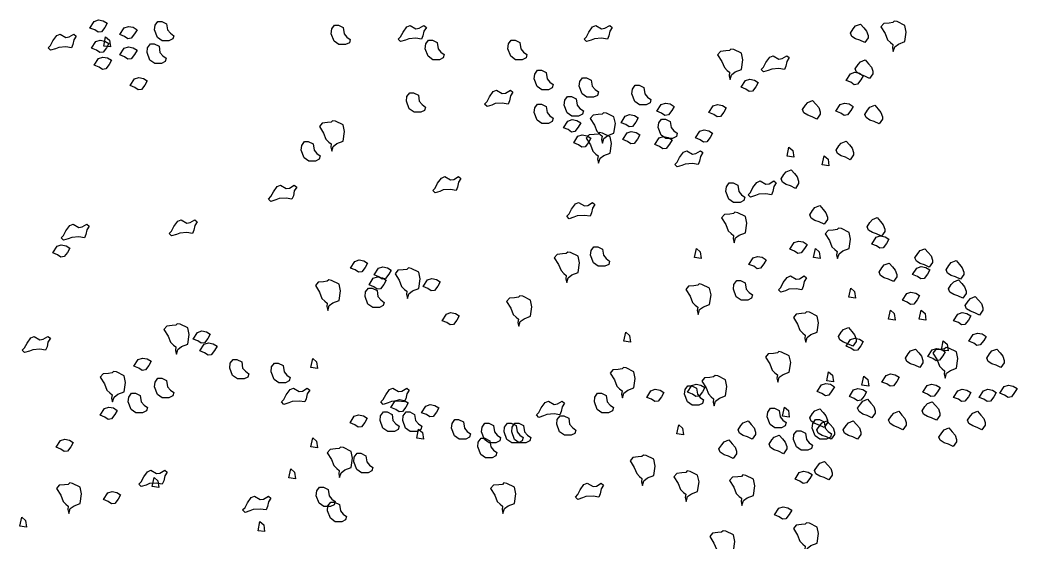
# Model space of a CAD drawing. Header units: millimetres. Extents: x 78 to 127.2, y 151.6 to 179.7.
# Drawn here: x 98.031 to 100.474, y 170.02 to 171.3 of the extents above; entities that cross this region are included whole.
import ezdxf

# ---------------------------------------------------------------- set-up
doc = ezdxf.new("R2010")
doc.units = ezdxf.units.MM
doc.layers.add('arbre', color=250, linetype='Continuous')

# ---------------------------------------------------------------- blocks, each defined once
blk = doc.blocks.new('arbre2')
at = {"layer": 'arbre'}
for points in [[(237.6799, 31.134), (237.6904, 31.1375), (237.7021, 31.1352), (237.7114, 31.1293), (237.7056, 31.1188), (237.6974, 31.1083), (237.6893, 31.1072), (237.6811, 31.113), (237.6694, 31.1177)], [(237.8349, 31.0943), (237.8279, 31.1129), (237.829, 31.1246), (237.836, 31.1339), (237.8454, 31.1339), (237.857, 31.1281), (237.8594, 31.1129), (237.8664, 31.1048), (237.8746, 31.0989), (237.8722, 31.0908), (237.8629, 31.0861), (237.8465, 31.0861)], [(239.666, 31.124), (239.6474, 31.1334), (239.6404, 31.1345), (239.6369, 31.131), (239.6275, 31.1299), (239.6147, 31.1287), (239.6077, 31.1205), (239.6182, 31.1042), (239.624, 31.089), (239.631, 31.082), (239.6369, 31.0774), (239.6357, 31.0692), (239.638, 31.0599), (239.6415, 31.0715), (239.6509, 31.0785), (239.666, 31.0844), (239.6695, 31.1077)], [(237.7532, 31.1183), (237.7637, 31.1218), (237.7754, 31.1195), (237.7847, 31.1136), (237.7789, 31.1031), (237.7707, 31.0926), (237.7626, 31.0915), (237.7544, 31.0973), (237.7427, 31.102)], [(238.2677, 31.0851), (238.2607, 31.1037), (238.2619, 31.1154), (238.2689, 31.1247), (238.2782, 31.1247), (238.2899, 31.1189), (238.2922, 31.1037), (238.2992, 31.0956), (238.3074, 31.0897), (238.3051, 31.0816), (238.2957, 31.0769), (238.2794, 31.0769)], [(238.4306, 31.096), (238.4365, 31.1076), (238.4458, 31.1205), (238.454, 31.124), (238.468, 31.1158), (238.4761, 31.117), (238.4878, 31.124), (238.4937, 31.1193), (238.4878, 31.11), (238.4855, 31.0983), (238.482, 31.0901), (238.468, 31.0925), (238.4505, 31.0913), (238.4423, 31.0878), (238.4306, 31.0843), (238.4248, 31.0901)], [(238.8859, 31.096), (238.8918, 31.1076), (238.9011, 31.1205), (238.9093, 31.124), (238.9233, 31.1158), (238.9314, 31.117), (238.9431, 31.124), (238.949, 31.1193), (238.9431, 31.11), (238.9408, 31.0983), (238.9373, 31.0901), (238.9233, 31.0925), (238.9058, 31.0913), (238.8976, 31.0878), (238.8859, 31.0843), (238.8801, 31.0901)], [(239.5678, 31.0819), (239.5561, 31.0878), (239.5456, 31.0913), (239.5363, 31.0971), (239.5328, 31.1053), (239.5398, 31.1158), (239.5456, 31.1228), (239.5573, 31.1274), (239.5655, 31.1181), (239.5725, 31.1099), (239.576, 31.0994), (239.576, 31.0936)], [(237.573, 31.0748), (237.5788, 31.0865), (237.5881, 31.0993), (237.5963, 31.1028), (237.6103, 31.0946), (237.6185, 31.0958), (237.6302, 31.1028), (237.636, 31.0981), (237.6302, 31.0888), (237.6278, 31.0771), (237.6243, 31.069), (237.6103, 31.0713), (237.5928, 31.0701), (237.5846, 31.0666), (237.573, 31.0631), (237.5671, 31.069)], [(237.6841, 31.0843), (237.6946, 31.0878), (237.7062, 31.0855), (237.7156, 31.0796), (237.7097, 31.0691), (237.7016, 31.0586), (237.6934, 31.0575), (237.6852, 31.0633), (237.6736, 31.068)], [(237.7031, 31.0736), (237.7078, 31.0957), (237.7171, 31.0876), (237.7194, 31.0712)], [(238.498, 31.0483), (238.4909, 31.0669), (238.4921, 31.0786), (238.4991, 31.0879), (238.5085, 31.0879), (238.5201, 31.0821), (238.5225, 31.0669), (238.5295, 31.0588), (238.5376, 31.0529), (238.5353, 31.0448), (238.526, 31.0401), (238.5096, 31.0401)], [(238.7006, 31.0483), (238.6936, 31.0669), (238.6947, 31.0786), (238.7017, 31.0879), (238.7111, 31.0879), (238.7227, 31.0821), (238.7251, 31.0669), (238.7321, 31.0588), (238.7402, 31.0529), (238.7379, 31.0448), (238.7286, 31.0401), (238.7122, 31.0401)], [(237.7532, 31.0682), (237.7637, 31.0717), (237.7754, 31.0694), (237.7847, 31.0635), (237.7789, 31.053), (237.7707, 31.0425), (237.7626, 31.0414), (237.7544, 31.0472), (237.7427, 31.0519)], [(237.8165, 31.039), (237.8095, 31.0577), (237.8106, 31.0694), (237.8176, 31.0787), (237.827, 31.0787), (237.8386, 31.0729), (237.841, 31.0577), (237.848, 31.0495), (237.8561, 31.0437), (237.8538, 31.0355), (237.8445, 31.0309), (237.8281, 31.0309)], [(239.2659, 31.0557), (239.2472, 31.0651), (239.2402, 31.0662), (239.2367, 31.0627), (239.2274, 31.0616), (239.2145, 31.0604), (239.2075, 31.0522), (239.218, 31.0359), (239.2239, 31.0207), (239.2309, 31.0137), (239.2367, 31.0091), (239.2355, 31.0009), (239.2379, 30.9916), (239.2414, 31.0032), (239.2507, 31.0102), (239.2659, 31.0161), (239.2694, 31.0394)], [(237.6906, 31.0431), (237.7011, 31.0466), (237.7127, 31.0443), (237.7221, 31.0385), (237.7162, 31.028), (237.7081, 31.0175), (237.6999, 31.0163), (237.6917, 31.0221), (237.68, 31.0268)], [(239.3201, 31.0219), (239.3259, 31.0335), (239.3352, 31.0464), (239.3434, 31.0499), (239.3574, 31.0417), (239.3656, 31.0429), (239.3772, 31.0499), (239.3831, 31.0452), (239.3772, 31.0359), (239.3749, 31.0242), (239.3714, 31.016), (239.3574, 31.0184), (239.3399, 31.0172), (239.3317, 31.0137), (239.3201, 31.0102), (239.3142, 31.016)], [(239.5795, 30.9941), (239.5678, 30.9999), (239.5573, 31.0034), (239.548, 31.0092), (239.5445, 31.0174), (239.5515, 31.0279), (239.5573, 31.0349), (239.569, 31.0396), (239.5772, 31.0302), (239.5842, 31.0221), (239.5877, 31.0116), (239.5877, 31.0057)], [(238.765, 30.9746), (238.758, 30.9933), (238.7592, 31.0049), (238.7662, 31.0143), (238.7755, 31.0143), (238.7872, 31.0084), (238.7895, 30.9933), (238.7965, 30.9851), (238.8047, 30.9793), (238.8024, 30.9711), (238.793, 30.9664), (238.7767, 30.9664)], [(239.5329, 31.0056), (239.5434, 31.0091), (239.5551, 31.0067), (239.5644, 31.0009), (239.5586, 30.9904), (239.5504, 30.9799), (239.5422, 30.9787), (239.5341, 30.9846), (239.5224, 30.9892)], [(237.7783, 30.993), (237.7888, 30.9965), (237.8005, 30.9942), (237.8098, 30.9884), (237.804, 30.9779), (237.7958, 30.9674), (237.7876, 30.9662), (237.7794, 30.972), (237.7678, 30.9767)], [(238.8755, 30.9562), (238.8685, 30.9749), (238.8697, 30.9865), (238.8767, 30.9959), (238.886, 30.9959), (238.8977, 30.99), (238.9, 30.9749), (238.907, 30.9667), (238.9152, 30.9609), (238.9129, 30.9527), (238.9035, 30.948), (238.8872, 30.948)], [(239.2756, 30.989), (239.2861, 30.9925), (239.2977, 30.9902), (239.3071, 30.9843), (239.3012, 30.9738), (239.2931, 30.9633), (239.2849, 30.9622), (239.2767, 30.968), (239.2651, 30.9727)], [(238.4519, 30.9194), (238.4449, 30.938), (238.4461, 30.9497), (238.4531, 30.959), (238.4624, 30.959), (238.4741, 30.9532), (238.4764, 30.938), (238.4834, 30.9299), (238.4916, 30.924), (238.4892, 30.9159), (238.4799, 30.9112), (238.4636, 30.9112)], [(238.6424, 30.9372), (238.6482, 30.9489), (238.6576, 30.9617), (238.6657, 30.9652), (238.6797, 30.957), (238.6879, 30.9582), (238.6996, 30.9652), (238.7054, 30.9605), (238.6996, 30.9512), (238.6973, 30.9395), (238.6938, 30.9314), (238.6797, 30.9337), (238.6622, 30.9325), (238.6541, 30.929), (238.6424, 30.9255), (238.6366, 30.9314)], [(239.0045, 30.9378), (238.9975, 30.9564), (238.9986, 30.9681), (239.0056, 30.9774), (239.015, 30.9774), (239.0266, 30.9716), (239.029, 30.9564), (239.036, 30.9483), (239.0441, 30.9425), (239.0418, 30.9343), (239.0325, 30.9296), (239.0161, 30.9296)], [(238.8387, 30.9102), (238.8317, 30.9288), (238.8329, 30.9405), (238.8399, 30.9498), (238.8492, 30.9498), (238.8609, 30.944), (238.8632, 30.9288), (238.8702, 30.9207), (238.8784, 30.9148), (238.876, 30.9067), (238.8667, 30.902), (238.8504, 30.902)], [(239.0692, 30.9304), (239.0797, 30.9339), (239.0914, 30.9316), (239.1007, 30.9257), (239.0949, 30.9152), (239.0867, 30.9047), (239.0785, 30.9036), (239.0703, 30.9094), (239.0587, 30.9141)], [(239.4506, 30.8945), (239.4389, 30.9003), (239.4284, 30.9038), (239.4191, 30.9097), (239.4156, 30.9178), (239.4226, 30.9283), (239.4284, 30.9353), (239.4401, 30.94), (239.4483, 30.9307), (239.4553, 30.9225), (239.4588, 30.912), (239.4588, 30.9062)], [(239.5078, 30.9304), (239.5183, 30.9339), (239.53, 30.9316), (239.5393, 30.9257), (239.5335, 30.9152), (239.5253, 30.9047), (239.5172, 30.9036), (239.509, 30.9094), (239.4973, 30.9141)], [(238.765, 30.8918), (238.758, 30.9104), (238.7592, 30.9221), (238.7662, 30.9314), (238.7755, 30.9314), (238.7872, 30.9256), (238.7895, 30.9104), (238.7965, 30.9023), (238.8047, 30.8964), (238.8024, 30.8883), (238.793, 30.8836), (238.7767, 30.8836)], [(238.9535, 30.8996), (238.9349, 30.909), (238.9279, 30.9101), (238.9244, 30.9066), (238.915, 30.9055), (238.9022, 30.9043), (238.8952, 30.8961), (238.9057, 30.8798), (238.9115, 30.8646), (238.9185, 30.8576), (238.9244, 30.853), (238.9232, 30.8448), (238.9255, 30.8355), (238.929, 30.8471), (238.9384, 30.8541), (238.9535, 30.86), (238.957, 30.8833)], [(239.1968, 30.9269), (239.2073, 30.9304), (239.219, 30.928), (239.2283, 30.9222), (239.2225, 30.9117), (239.2143, 30.9012), (239.2062, 30.9), (239.198, 30.9059), (239.1863, 30.9105)], [(239.603, 30.8828), (239.5913, 30.8886), (239.5808, 30.8921), (239.5714, 30.898), (239.5679, 30.9061), (239.5749, 30.9166), (239.5808, 30.9236), (239.5924, 30.9283), (239.6006, 30.9189), (239.6076, 30.9108), (239.6111, 30.9003), (239.6111, 30.8945)], [(238.2898, 30.8801), (238.2711, 30.8895), (238.2641, 30.8906), (238.2606, 30.8871), (238.2513, 30.886), (238.2385, 30.8848), (238.2315, 30.8766), (238.242, 30.8603), (238.2478, 30.8451), (238.2548, 30.8381), (238.2606, 30.8335), (238.2595, 30.8253), (238.2618, 30.816), (238.2653, 30.8276), (238.2746, 30.8346), (238.2898, 30.8405), (238.2933, 30.8638)], [(238.8404, 30.8896), (238.8509, 30.8931), (238.8626, 30.8907), (238.8719, 30.8849), (238.8661, 30.8744), (238.8579, 30.8639), (238.8497, 30.8628), (238.8416, 30.8686), (238.8299, 30.8732)], [(238.9813, 30.902), (238.9918, 30.9055), (239.0035, 30.9032), (239.0128, 30.8973), (239.007, 30.8868), (238.9988, 30.8763), (238.9906, 30.8752), (238.9825, 30.881), (238.9708, 30.8857)], [(239.0689, 30.8549), (239.0619, 30.8736), (239.0631, 30.8853), (239.0701, 30.8946), (239.0794, 30.8946), (239.0911, 30.8888), (239.0934, 30.8736), (239.1004, 30.8654), (239.1086, 30.8596), (239.1063, 30.8514), (239.0969, 30.8468), (239.0806, 30.8468)], [(238.9438, 30.8509), (238.9251, 30.8602), (238.9181, 30.8614), (238.9146, 30.8579), (238.9053, 30.8567), (238.8924, 30.8555), (238.8854, 30.8474), (238.8959, 30.831), (238.9018, 30.8159), (238.9088, 30.8089), (238.9146, 30.8042), (238.9134, 30.796), (238.9158, 30.7867), (238.9193, 30.7984), (238.9286, 30.8054), (238.9438, 30.8112), (238.9473, 30.8345)], [(238.9854, 30.8606), (238.9959, 30.8641), (239.0076, 30.8617), (239.017, 30.8559), (239.0111, 30.8454), (239.003, 30.8349), (238.9948, 30.8338), (238.9866, 30.8396), (238.9749, 30.8442)], [(239.1637, 30.8647), (239.1742, 30.8682), (239.1858, 30.8659), (239.1952, 30.8601), (239.1893, 30.8496), (239.1812, 30.8391), (239.173, 30.8379), (239.1648, 30.8437), (239.1532, 30.8484)], [(238.194, 30.7997), (238.187, 30.8184), (238.1882, 30.83), (238.1952, 30.8394), (238.2045, 30.8394), (238.2162, 30.8335), (238.2185, 30.8184), (238.2256, 30.8102), (238.2337, 30.8044), (238.2314, 30.7962), (238.2221, 30.7915), (238.2057, 30.7915)], [(238.8653, 30.8523), (238.8758, 30.8558), (238.8874, 30.8535), (238.8968, 30.8476), (238.8909, 30.8371), (238.8828, 30.8266), (238.8746, 30.8255), (238.8664, 30.8313), (238.8548, 30.836)], [(239.0642, 30.8482), (239.0747, 30.8517), (239.0864, 30.8493), (239.0957, 30.8435), (239.0899, 30.833), (239.0817, 30.8225), (239.0735, 30.8213), (239.0654, 30.8272), (239.0537, 30.8318)], [(239.5326, 30.7949), (239.521, 30.8008), (239.5105, 30.8043), (239.5011, 30.8101), (239.4976, 30.8183), (239.5046, 30.8288), (239.5105, 30.8357), (239.5221, 30.8404), (239.5303, 30.8311), (239.5373, 30.8229), (239.5408, 30.8124), (239.5408, 30.8066)], [(239.1083, 30.789), (239.1141, 30.8007), (239.1235, 30.8135), (239.1316, 30.817), (239.1456, 30.8089), (239.1538, 30.81), (239.1655, 30.817), (239.1713, 30.8124), (239.1655, 30.803), (239.1631, 30.7914), (239.1596, 30.7832), (239.1456, 30.7855), (239.1281, 30.7844), (239.12, 30.7809), (239.1083, 30.7774), (239.1025, 30.7832)], [(239.3776, 30.8036), (239.3823, 30.8258), (239.3916, 30.8176), (239.3939, 30.8013)], [(239.464, 30.782), (239.4687, 30.8042), (239.478, 30.796), (239.4803, 30.7797)], [(239.3979, 30.7246), (239.3862, 30.7305), (239.3757, 30.734), (239.3663, 30.7398), (239.3628, 30.748), (239.3698, 30.7585), (239.3757, 30.7655), (239.3873, 30.7701), (239.3955, 30.7608), (239.4025, 30.7526), (239.406, 30.7421), (239.406, 30.7363)], [(238.5153, 30.7255), (238.5212, 30.7372), (238.5305, 30.75), (238.5387, 30.7535), (238.5527, 30.7454), (238.5609, 30.7465), (238.5725, 30.7535), (238.5784, 30.7489), (238.5725, 30.7395), (238.5702, 30.7279), (238.5667, 30.7197), (238.5527, 30.722), (238.5352, 30.7209), (238.527, 30.7174), (238.5153, 30.7139), (238.5095, 30.7197)], [(239.2347, 30.6984), (239.2277, 30.7171), (239.2289, 30.7288), (239.2359, 30.7381), (239.2452, 30.7381), (239.2569, 30.7323), (239.2592, 30.7171), (239.2662, 30.7089), (239.2744, 30.7031), (239.272, 30.6949), (239.2627, 30.6903), (239.2464, 30.6903)], [(239.2883, 30.7149), (239.2941, 30.7266), (239.3035, 30.7394), (239.3116, 30.7429), (239.3256, 30.7348), (239.3338, 30.7359), (239.3455, 30.7429), (239.3513, 30.7383), (239.3455, 30.7289), (239.3431, 30.7173), (239.3396, 30.7091), (239.3256, 30.7114), (239.3081, 30.7103), (239.3, 30.7068), (239.2883, 30.7033), (239.2825, 30.7091)], [(238.113, 30.7044), (238.1188, 30.716), (238.1282, 30.7289), (238.1363, 30.7324), (238.1503, 30.7242), (238.1585, 30.7254), (238.1702, 30.7324), (238.176, 30.7277), (238.1702, 30.7184), (238.1678, 30.7067), (238.1643, 30.6985), (238.1503, 30.7009), (238.1328, 30.6997), (238.1247, 30.6962), (238.113, 30.6927), (238.1071, 30.6985)], [(238.8436, 30.662), (238.8494, 30.6737), (238.8588, 30.6865), (238.8669, 30.69), (238.8809, 30.6819), (238.8891, 30.683), (238.9008, 30.69), (238.9066, 30.6854), (238.9008, 30.676), (238.8984, 30.6644), (238.8949, 30.6562), (238.8809, 30.6585), (238.8634, 30.6574), (238.8553, 30.6539), (238.8436, 30.6504), (238.8377, 30.6562)], [(239.2756, 30.6557), (239.257, 30.6651), (239.2499, 30.6662), (239.2464, 30.6627), (239.2371, 30.6616), (239.2243, 30.6604), (239.2173, 30.6522), (239.2278, 30.6359), (239.2336, 30.6207), (239.2406, 30.6137), (239.2464, 30.6091), (239.2453, 30.6009), (239.2476, 30.5916), (239.2511, 30.6032), (239.2605, 30.6102), (239.2756, 30.6161), (239.2791, 30.6394)], [(239.4682, 30.6368), (239.4565, 30.6426), (239.446, 30.6461), (239.4367, 30.6519), (239.4332, 30.6601), (239.4402, 30.6706), (239.446, 30.6776), (239.4577, 30.6823), (239.4658, 30.6729), (239.4728, 30.6648), (239.4763, 30.6543), (239.4763, 30.6484)], [(237.8695, 30.6197), (237.8753, 30.6314), (237.8846, 30.6442), (237.8928, 30.6477), (237.9068, 30.6395), (237.915, 30.6407), (237.9266, 30.6477), (237.9325, 30.643), (237.9266, 30.6337), (237.9243, 30.622), (237.9208, 30.6139), (237.9068, 30.6162), (237.8893, 30.615), (237.8811, 30.6115), (237.8695, 30.608), (237.8636, 30.6139)], [(239.6088, 30.6075), (239.5971, 30.6133), (239.5866, 30.6168), (239.5773, 30.6226), (239.5738, 30.6308), (239.5808, 30.6413), (239.5866, 30.6483), (239.5983, 30.653), (239.6065, 30.6436), (239.6135, 30.6355), (239.617, 30.625), (239.617, 30.6191)], [(237.6047, 30.6091), (237.6106, 30.6208), (237.6199, 30.6336), (237.6281, 30.6371), (237.6421, 30.6289), (237.6503, 30.6301), (237.6619, 30.6371), (237.6678, 30.6324), (237.6619, 30.6231), (237.6596, 30.6114), (237.6561, 30.6033), (237.6421, 30.6056), (237.6246, 30.6044), (237.6164, 30.6009), (237.6047, 30.5974), (237.5989, 30.6033)], [(239.5294, 30.6167), (239.5107, 30.626), (239.5037, 30.6272), (239.5002, 30.6237), (239.4909, 30.6225), (239.478, 30.6214), (239.471, 30.6132), (239.4816, 30.5969), (239.4874, 30.5817), (239.4944, 30.5747), (239.5002, 30.57), (239.4991, 30.5619), (239.5014, 30.5525), (239.5049, 30.5642), (239.5142, 30.5712), (239.5294, 30.577), (239.5329, 30.6004)], [(239.395, 30.5921), (239.4055, 30.5956), (239.4172, 30.5933), (239.4265, 30.5875), (239.4207, 30.577), (239.4125, 30.5665), (239.4044, 30.5653), (239.3962, 30.5711), (239.3845, 30.5758)], [(239.5956, 30.6047), (239.6061, 30.6082), (239.6177, 30.6058), (239.6271, 30.6), (239.6212, 30.5895), (239.6131, 30.579), (239.6049, 30.5778), (239.5967, 30.5837), (239.5851, 30.5883)], [(237.5887, 30.583), (237.5992, 30.5865), (237.6109, 30.5842), (237.6203, 30.5783), (237.6144, 30.5678), (237.6062, 30.5573), (237.5981, 30.5562), (237.5899, 30.562), (237.5782, 30.5667)], [(238.8657, 30.5582), (238.847, 30.5675), (238.84, 30.5687), (238.8365, 30.5652), (238.8272, 30.564), (238.8143, 30.5628), (238.8073, 30.5547), (238.8178, 30.5383), (238.8237, 30.5232), (238.8307, 30.5162), (238.8365, 30.5115), (238.8353, 30.5033), (238.8377, 30.494), (238.8412, 30.5057), (238.8505, 30.5127), (238.8657, 30.5185), (238.8692, 30.5418)], [(238.9032, 30.5419), (238.8962, 30.5606), (238.8973, 30.5723), (238.9043, 30.5816), (238.9137, 30.5816), (238.9253, 30.5758), (238.9277, 30.5606), (238.9347, 30.5524), (238.9428, 30.5466), (238.9405, 30.5384), (238.9312, 30.5338), (238.9148, 30.5338)], [(239.1507, 30.5552), (239.1554, 30.5774), (239.1647, 30.5692), (239.1671, 30.5529)], [(239.4424, 30.5552), (239.4471, 30.5774), (239.4564, 30.5692), (239.4587, 30.5529)], [(239.726, 30.5313), (239.7143, 30.5372), (239.7038, 30.5407), (239.6945, 30.5465), (239.691, 30.5547), (239.698, 30.5652), (239.7038, 30.5722), (239.7155, 30.5768), (239.7237, 30.5675), (239.7307, 30.5593), (239.7342, 30.5488), (239.7342, 30.543)], [(238.3182, 30.5457), (238.3287, 30.5492), (238.3404, 30.5469), (238.3497, 30.5411), (238.3439, 30.5306), (238.3357, 30.5201), (238.3275, 30.5189), (238.3193, 30.5247), (238.3077, 30.5294)], [(239.2948, 30.5546), (239.3053, 30.5581), (239.3169, 30.5557), (239.3263, 30.5499), (239.3205, 30.5394), (239.3123, 30.5289), (239.3041, 30.5277), (239.2959, 30.5336), (239.2843, 30.5382)], [(239.8022, 30.502), (239.7905, 30.5079), (239.78, 30.5114), (239.7707, 30.5172), (239.7672, 30.5254), (239.7742, 30.5359), (239.78, 30.5429), (239.7917, 30.5475), (239.7999, 30.5382), (239.8069, 30.53), (239.8104, 30.5195), (239.8104, 30.5137)], [(238.3762, 30.5292), (238.3867, 30.5327), (238.3984, 30.5303), (238.4077, 30.5245), (238.4019, 30.514), (238.3937, 30.5035), (238.3855, 30.5023), (238.3774, 30.5082), (238.3657, 30.5128)], [(238.4753, 30.5191), (238.4566, 30.5285), (238.4496, 30.5296), (238.4461, 30.5261), (238.4367, 30.525), (238.4239, 30.5238), (238.4169, 30.5156), (238.4274, 30.4993), (238.4332, 30.4841), (238.4403, 30.4771), (238.4461, 30.4725), (238.4449, 30.4643), (238.4473, 30.455), (238.4508, 30.4666), (238.4601, 30.4736), (238.4753, 30.4795), (238.4788, 30.5028)], [(239.6381, 30.4962), (239.6264, 30.502), (239.6159, 30.5055), (239.6066, 30.5113), (239.6031, 30.5195), (239.6101, 30.53), (239.6159, 30.537), (239.6276, 30.5417), (239.6358, 30.5323), (239.6428, 30.5242), (239.6463, 30.5137), (239.6463, 30.5078)], [(239.6958, 30.5295), (239.7063, 30.533), (239.718, 30.5307), (239.7273, 30.5248), (239.7215, 30.5143), (239.7133, 30.5038), (239.7052, 30.5027), (239.697, 30.5085), (239.6853, 30.5132)], [(238.28, 30.4899), (238.2614, 30.4992), (238.2544, 30.5004), (238.2509, 30.4969), (238.2415, 30.4957), (238.2287, 30.4945), (238.2217, 30.4864), (238.2322, 30.47), (238.238, 30.4549), (238.245, 30.4479), (238.2509, 30.4432), (238.2497, 30.435), (238.252, 30.4257), (238.2555, 30.4374), (238.2649, 30.4444), (238.28, 30.4502), (238.2836, 30.4735)], [(238.3638, 30.5043), (238.3743, 30.5078), (238.3859, 30.5055), (238.3953, 30.4996), (238.3894, 30.4891), (238.3813, 30.4786), (238.3731, 30.4775), (238.3649, 30.4833), (238.3533, 30.488)], [(238.4964, 30.5002), (238.5069, 30.5037), (238.5186, 30.5013), (238.5279, 30.4955), (238.5221, 30.485), (238.5139, 30.4745), (238.5057, 30.4733), (238.4976, 30.4792), (238.4859, 30.4838)], [(239.2531, 30.4591), (239.2461, 30.4778), (239.2473, 30.4894), (239.2543, 30.4988), (239.2636, 30.4988), (239.2753, 30.4929), (239.2776, 30.4778), (239.2846, 30.4696), (239.2928, 30.4638), (239.2905, 30.4556), (239.2811, 30.4509), (239.2648, 30.4509)], [(239.3624, 30.4821), (239.3682, 30.4938), (239.3776, 30.5066), (239.3858, 30.5101), (239.3998, 30.5019), (239.4079, 30.5031), (239.4196, 30.5101), (239.4254, 30.5054), (239.4196, 30.4961), (239.4173, 30.4844), (239.4138, 30.4763), (239.3998, 30.4786), (239.3823, 30.4774), (239.3741, 30.4739), (239.3624, 30.4704), (239.3566, 30.4763)], [(239.8081, 30.4552), (239.7964, 30.461), (239.7859, 30.4645), (239.7765, 30.4703), (239.773, 30.4785), (239.78, 30.489), (239.7859, 30.496), (239.7976, 30.5007), (239.8057, 30.4913), (239.8127, 30.4832), (239.8162, 30.4727), (239.8162, 30.4668)], [(238.3506, 30.4407), (238.3436, 30.4593), (238.3448, 30.471), (238.3518, 30.4803), (238.3611, 30.4803), (238.3728, 30.4745), (238.3751, 30.4593), (238.3821, 30.4512), (238.3903, 30.4453), (238.3879, 30.4372), (238.3786, 30.4325), (238.3623, 30.4325)], [(239.1878, 30.4801), (239.1691, 30.4894), (239.1621, 30.4906), (239.1586, 30.4871), (239.1493, 30.4859), (239.1364, 30.4848), (239.1294, 30.4766), (239.1399, 30.4603), (239.1458, 30.4451), (239.1528, 30.4381), (239.1586, 30.4334), (239.1574, 30.4253), (239.1598, 30.4159), (239.1633, 30.4276), (239.1726, 30.4346), (239.1878, 30.4404), (239.1913, 30.4638)], [(239.5288, 30.458), (239.5335, 30.4802), (239.5428, 30.472), (239.5452, 30.4557)], [(239.6708, 30.4669), (239.6813, 30.4704), (239.6929, 30.468), (239.7023, 30.4622), (239.6964, 30.4517), (239.6883, 30.4412), (239.6801, 30.44), (239.6719, 30.4459), (239.6603, 30.4505)], [(238.7486, 30.4508), (238.7299, 30.4602), (238.7229, 30.4613), (238.7194, 30.4578), (238.71, 30.4567), (238.6972, 30.4555), (238.6902, 30.4473), (238.7007, 30.431), (238.7065, 30.4158), (238.7135, 30.4088), (238.7194, 30.4042), (238.7182, 30.396), (238.7205, 30.3867), (238.724, 30.3983), (238.7334, 30.4053), (238.7486, 30.4112), (238.7521, 30.4345)], [(239.8491, 30.4142), (239.8374, 30.42), (239.8269, 30.4235), (239.8176, 30.4293), (239.8141, 30.4375), (239.8211, 30.448), (239.8269, 30.455), (239.8386, 30.4597), (239.8467, 30.4503), (239.8537, 30.4422), (239.8572, 30.4317), (239.8572, 30.4258)], [(238.5428, 30.4167), (238.5533, 30.4202), (238.565, 30.4179), (238.5743, 30.4121), (238.5685, 30.4016), (238.5603, 30.3911), (238.5521, 30.3899), (238.544, 30.3957), (238.5323, 30.4004)], [(239.4513, 30.4118), (239.4326, 30.4211), (239.4256, 30.4223), (239.4221, 30.4188), (239.4128, 30.4176), (239.4, 30.4165), (239.393, 30.4083), (239.4035, 30.392), (239.4093, 30.3768), (239.4163, 30.3698), (239.4221, 30.3651), (239.421, 30.357), (239.4233, 30.3476), (239.4268, 30.3593), (239.4361, 30.3663), (239.4513, 30.3721), (239.4548, 30.3955)], [(239.6261, 30.4041), (239.6307, 30.4262), (239.6401, 30.4181), (239.6424, 30.4017)], [(239.7017, 30.4041), (239.7063, 30.4262), (239.7157, 30.4181), (239.718, 30.4017)], [(239.7961, 30.4167), (239.8066, 30.4202), (239.8183, 30.4179), (239.8276, 30.4121), (239.8218, 30.4016), (239.8136, 30.3911), (239.8054, 30.3899), (239.7973, 30.3957), (239.7856, 30.4004)], [(237.9091, 30.3825), (237.8905, 30.3919), (237.8835, 30.393), (237.88, 30.3895), (237.8706, 30.3884), (237.8578, 30.3872), (237.8508, 30.379), (237.8613, 30.3627), (237.8671, 30.3475), (237.8741, 30.3405), (237.88, 30.3359), (237.8788, 30.3277), (237.8811, 30.3184), (237.8846, 30.33), (237.894, 30.337), (237.9091, 30.3429), (237.9127, 30.3662)], [(237.9327, 30.3717), (237.9432, 30.3752), (237.9549, 30.3729), (237.9642, 30.3671), (237.9584, 30.3566), (237.9502, 30.3461), (237.9421, 30.3449), (237.9339, 30.3507), (237.9222, 30.3554)], [(238.9779, 30.3501), (238.9825, 30.3722), (238.9919, 30.3641), (238.9942, 30.3477)], [(239.5385, 30.338), (239.5268, 30.3439), (239.5163, 30.3474), (239.507, 30.3532), (239.5035, 30.3614), (239.5105, 30.3719), (239.5163, 30.3789), (239.528, 30.3835), (239.5362, 30.3742), (239.5432, 30.366), (239.5467, 30.3555), (239.5467, 30.3497)], [(237.5094, 30.3339), (237.5153, 30.3456), (237.5246, 30.3584), (237.5328, 30.3619), (237.5468, 30.3537), (237.555, 30.3549), (237.5666, 30.3619), (237.5725, 30.3572), (237.5666, 30.3479), (237.5643, 30.3362), (237.5608, 30.3281), (237.5468, 30.3304), (237.5293, 30.3293), (237.5211, 30.3258), (237.5094, 30.3223), (237.5036, 30.3281)], [(239.5329, 30.3541), (239.5434, 30.3576), (239.5551, 30.3553), (239.5644, 30.3494), (239.5586, 30.3389), (239.5504, 30.3284), (239.5422, 30.3273), (239.5341, 30.3331), (239.5224, 30.3378)], [(239.7557, 30.3285), (239.7604, 30.3506), (239.7697, 30.3425), (239.772, 30.3261)], [(239.8337, 30.3666), (239.8442, 30.3701), (239.8559, 30.3678), (239.8652, 30.362), (239.8594, 30.3515), (239.8512, 30.341), (239.843, 30.3398), (239.8349, 30.3456), (239.8232, 30.3503)], [(237.9493, 30.3427), (237.9598, 30.3462), (237.9715, 30.3439), (237.9808, 30.3381), (237.975, 30.3276), (237.9668, 30.3171), (237.9587, 30.3159), (237.9505, 30.3217), (237.9388, 30.3264)], [(239.383, 30.3142), (239.3643, 30.3236), (239.3573, 30.3247), (239.3538, 30.3212), (239.3445, 30.3201), (239.3316, 30.3189), (239.3246, 30.3107), (239.3351, 30.2944), (239.341, 30.2792), (239.348, 30.2722), (239.3538, 30.2676), (239.3526, 30.2594), (239.355, 30.2501), (239.3585, 30.2617), (239.3678, 30.2687), (239.383, 30.2746), (239.3865, 30.2979)], [(239.7026, 30.2853), (239.6909, 30.2911), (239.6804, 30.2946), (239.6711, 30.3005), (239.6676, 30.3086), (239.6746, 30.3191), (239.6804, 30.3261), (239.6921, 30.3308), (239.7002, 30.3215), (239.7072, 30.3133), (239.7107, 30.3028), (239.7107, 30.297)], [(239.7334, 30.3291), (239.7439, 30.3326), (239.7556, 30.3302), (239.7649, 30.3244), (239.7591, 30.3139), (239.7509, 30.3034), (239.7428, 30.3022), (239.7346, 30.3081), (239.7229, 30.3127)], [(239.7929, 30.324), (239.7743, 30.3333), (239.7673, 30.3345), (239.7638, 30.331), (239.7544, 30.3298), (239.7416, 30.3287), (239.7346, 30.3205), (239.7451, 30.3042), (239.7509, 30.289), (239.7579, 30.282), (239.7638, 30.2773), (239.7626, 30.2692), (239.7649, 30.2598), (239.7684, 30.2715), (239.7778, 30.2785), (239.7929, 30.2843), (239.7964, 30.3077)], [(239.9018, 30.2853), (239.8901, 30.2911), (239.8796, 30.2946), (239.8703, 30.3005), (239.8668, 30.3086), (239.8738, 30.3191), (239.8796, 30.3261), (239.8913, 30.3308), (239.8995, 30.3215), (239.9065, 30.3133), (239.91, 30.3028), (239.91, 30.297)], [(237.7877, 30.3054), (237.7982, 30.3089), (237.8099, 30.3066), (237.8192, 30.3008), (237.8134, 30.2903), (237.8052, 30.2798), (237.797, 30.2786), (237.7888, 30.2844), (237.7772, 30.2891)], [(238.0191, 30.2658), (238.0121, 30.2844), (238.0132, 30.2961), (238.0202, 30.3054), (238.0296, 30.3054), (238.0412, 30.2996), (238.0436, 30.2844), (238.0506, 30.2763), (238.0587, 30.2704), (238.0564, 30.2623), (238.0471, 30.2576), (238.0307, 30.2576)], [(238.2108, 30.2853), (238.2155, 30.3074), (238.2249, 30.2993), (238.2272, 30.2829)], [(237.753, 30.2655), (237.7343, 30.2748), (237.7273, 30.276), (237.7238, 30.2725), (237.7145, 30.2713), (237.7016, 30.2701), (237.6946, 30.262), (237.7051, 30.2456), (237.711, 30.2305), (237.718, 30.2235), (237.7238, 30.2188), (237.7226, 30.2106), (237.725, 30.2013), (237.7285, 30.213), (237.7378, 30.22), (237.753, 30.2258), (237.7565, 30.2491)], [(238.1204, 30.2566), (238.1134, 30.2752), (238.1145, 30.2869), (238.1215, 30.2962), (238.1309, 30.2962), (238.1425, 30.2904), (238.1449, 30.2752), (238.1519, 30.2671), (238.16, 30.2612), (238.1577, 30.2531), (238.1484, 30.2484), (238.132, 30.2484)], [(239.0023, 30.2752), (238.9837, 30.2845), (238.9767, 30.2857), (238.9732, 30.2822), (238.9638, 30.281), (238.951, 30.2799), (238.944, 30.2717), (238.9545, 30.2554), (238.9603, 30.2402), (238.9673, 30.2332), (238.9732, 30.2286), (238.972, 30.2204), (238.9743, 30.2111), (238.9778, 30.2227), (238.9872, 30.2297), (239.0023, 30.2356), (239.0058, 30.2589)], [(239.4748, 30.2529), (239.4795, 30.275), (239.4888, 30.2669), (239.4912, 30.2505)], [(237.8349, 30.2197), (237.8279, 30.2384), (237.829, 30.2501), (237.836, 30.2594), (237.8454, 30.2594), (237.857, 30.2536), (237.8594, 30.2384), (237.8664, 30.2302), (237.8746, 30.2244), (237.8722, 30.2162), (237.8629, 30.2116), (237.8465, 30.2116)], [(239.2268, 30.2557), (239.2081, 30.265), (239.2011, 30.2662), (239.1976, 30.2627), (239.1883, 30.2615), (239.1755, 30.2604), (239.1685, 30.2522), (239.179, 30.2359), (239.1848, 30.2207), (239.1918, 30.2137), (239.1976, 30.209), (239.1965, 30.2009), (239.1988, 30.1915), (239.2023, 30.2032), (239.2117, 30.2102), (239.2268, 30.216), (239.2303, 30.2394)], [(239.5612, 30.2421), (239.5659, 30.2642), (239.5752, 30.2561), (239.5776, 30.2397)], [(239.6206, 30.2664), (239.6311, 30.2699), (239.6428, 30.2676), (239.6521, 30.2617), (239.6463, 30.2512), (239.6381, 30.2407), (239.63, 30.2396), (239.6218, 30.2454), (239.6101, 30.2501)], [(238.1447, 30.2069), (238.1506, 30.2186), (238.1599, 30.2314), (238.1681, 30.2349), (238.1821, 30.2267), (238.1903, 30.2279), (238.2019, 30.2349), (238.2078, 30.2302), (238.2019, 30.2209), (238.1996, 30.2092), (238.1961, 30.2011), (238.1821, 30.2034), (238.1646, 30.2022), (238.1564, 30.1987), (238.1447, 30.1952), (238.1389, 30.2011)], [(238.3883, 30.2069), (238.3941, 30.2186), (238.4035, 30.2314), (238.4116, 30.2349), (238.4256, 30.2267), (238.4338, 30.2279), (238.4455, 30.2349), (238.4513, 30.2302), (238.4455, 30.2209), (238.4431, 30.2092), (238.4396, 30.2011), (238.4256, 30.2034), (238.4081, 30.2022), (238.4, 30.1987), (238.3883, 30.1952), (238.3824, 30.2011)], [(239.0441, 30.2288), (239.0546, 30.2323), (239.0663, 30.23), (239.0756, 30.2242), (239.0698, 30.2137), (239.0616, 30.2032), (239.0535, 30.202), (239.0453, 30.2078), (239.0336, 30.2125)], [(239.1334, 30.2013), (239.1264, 30.22), (239.1276, 30.2317), (239.1346, 30.241), (239.1439, 30.241), (239.1556, 30.2352), (239.1579, 30.22), (239.1649, 30.2118), (239.1731, 30.206), (239.1707, 30.1978), (239.1614, 30.1932), (239.1451, 30.1932)], [(239.1444, 30.2414), (239.1549, 30.2449), (239.1666, 30.2425), (239.1759, 30.2367), (239.1701, 30.2262), (239.1619, 30.2157), (239.1537, 30.2145), (239.1455, 30.2204), (239.1339, 30.225)], [(239.4621, 30.2433), (239.4726, 30.2468), (239.4842, 30.2445), (239.4936, 30.2386), (239.4877, 30.2281), (239.4796, 30.2176), (239.4714, 30.2165), (239.4632, 30.2223), (239.4516, 30.227)], [(239.5408, 30.2309), (239.5513, 30.2344), (239.563, 30.232), (239.5723, 30.2262), (239.5665, 30.2157), (239.5583, 30.2052), (239.5501, 30.204), (239.542, 30.2099), (239.5303, 30.2145)], [(239.7209, 30.2414), (239.7314, 30.2449), (239.7431, 30.2425), (239.7524, 30.2367), (239.7466, 30.2262), (239.7384, 30.2157), (239.7302, 30.2145), (239.7221, 30.2204), (239.7104, 30.225)], [(239.7961, 30.2288), (239.8066, 30.2323), (239.8183, 30.23), (239.8276, 30.2242), (239.8218, 30.2137), (239.8136, 30.2032), (239.8054, 30.202), (239.7973, 30.2078), (239.7856, 30.2125)], [(239.8588, 30.2288), (239.8693, 30.2323), (239.8809, 30.23), (239.8903, 30.2242), (239.8844, 30.2137), (239.8763, 30.2032), (239.8681, 30.202), (239.8599, 30.2078), (239.8483, 30.2125)], [(239.9097, 30.2392), (239.9202, 30.2427), (239.9318, 30.2403), (239.9412, 30.2345), (239.9353, 30.224), (239.9272, 30.2135), (239.919, 30.2123), (239.9108, 30.2182), (239.8992, 30.2228)], [(237.7704, 30.1829), (237.7634, 30.2016), (237.7646, 30.2133), (237.7716, 30.2226), (237.7809, 30.2226), (237.7926, 30.2168), (237.7949, 30.2016), (237.8019, 30.1934), (237.8101, 30.1876), (237.8078, 30.1794), (237.7984, 30.1748), (237.7821, 30.1748)], [(238.4175, 30.2038), (238.428, 30.2073), (238.4396, 30.2049), (238.449, 30.1991), (238.4431, 30.1886), (238.435, 30.1781), (238.4268, 30.1769), (238.4186, 30.1828), (238.407, 30.1874)], [(238.7695, 30.1752), (238.7753, 30.1868), (238.7846, 30.1997), (238.7928, 30.2032), (238.8068, 30.195), (238.815, 30.1962), (238.8266, 30.2032), (238.8325, 30.1985), (238.8266, 30.1892), (238.8243, 30.1775), (238.8208, 30.1693), (238.8068, 30.1717), (238.7893, 30.1705), (238.7811, 30.167), (238.7695, 30.1635), (238.7636, 30.1693)], [(238.9124, 30.1829), (238.9054, 30.2016), (238.9065, 30.2133), (238.9135, 30.2226), (238.9229, 30.2226), (238.9345, 30.2168), (238.9369, 30.2016), (238.9439, 30.1934), (238.9521, 30.1876), (238.9497, 30.1794), (238.9404, 30.1748), (238.924, 30.1748)], [(239.5854, 30.1623), (239.5737, 30.1681), (239.5632, 30.1716), (239.5539, 30.1775), (239.5504, 30.1856), (239.5574, 30.1961), (239.5632, 30.2031), (239.5749, 30.2078), (239.583, 30.1985), (239.59, 30.1903), (239.5935, 30.1798), (239.5935, 30.174)], [(239.7436, 30.1564), (239.7319, 30.1623), (239.7214, 30.1658), (239.7121, 30.1716), (239.7086, 30.1798), (239.7156, 30.1903), (239.7214, 30.1973), (239.7331, 30.2019), (239.7413, 30.1926), (239.7483, 30.1844), (239.7518, 30.1739), (239.7518, 30.1681)], [(237.7048, 30.1853), (237.7153, 30.1888), (237.727, 30.1865), (237.7363, 30.1806), (237.7305, 30.1701), (237.7223, 30.1596), (237.7141, 30.1585), (237.706, 30.1643), (237.6943, 30.169)], [(238.3874, 30.1369), (238.3804, 30.1556), (238.3816, 30.1672), (238.3886, 30.1766), (238.3979, 30.1766), (238.4096, 30.1707), (238.4119, 30.1556), (238.4189, 30.1474), (238.4271, 30.1416), (238.4248, 30.1334), (238.4154, 30.1287), (238.3991, 30.1287)], [(238.4427, 30.1369), (238.4357, 30.1556), (238.4369, 30.1672), (238.4439, 30.1766), (238.4532, 30.1766), (238.4649, 30.1707), (238.4672, 30.1556), (238.4742, 30.1474), (238.4824, 30.1416), (238.48, 30.1334), (238.4707, 30.1287), (238.4544, 30.1287)], [(238.4927, 30.1912), (238.5032, 30.1947), (238.5148, 30.1924), (238.5242, 30.1866), (238.5183, 30.1761), (238.5102, 30.1656), (238.502, 30.1644), (238.4938, 30.1702), (238.4822, 30.1749)], [(239.336, 30.1461), (239.329, 30.1648), (239.3302, 30.1764), (239.3372, 30.1858), (239.3465, 30.1858), (239.3582, 30.1799), (239.3605, 30.1648), (239.3675, 30.1566), (239.3757, 30.1508), (239.3733, 30.1426), (239.364, 30.1379), (239.3477, 30.1379)], [(239.3668, 30.1665), (239.3715, 30.1886), (239.3808, 30.1805), (239.3831, 30.1641)], [(239.4682, 30.1389), (239.4565, 30.1447), (239.446, 30.1482), (239.4367, 30.154), (239.4332, 30.1622), (239.4402, 30.1727), (239.446, 30.1797), (239.4577, 30.1844), (239.4658, 30.175), (239.4728, 30.1669), (239.4763, 30.1564), (239.4763, 30.1505)], [(239.6616, 30.133), (239.6499, 30.1388), (239.6394, 30.1423), (239.63, 30.1482), (239.6265, 30.1563), (239.6335, 30.1668), (239.6394, 30.1738), (239.6511, 30.1785), (239.6592, 30.1692), (239.6662, 30.161), (239.6697, 30.1505), (239.6697, 30.1447)], [(239.8549, 30.133), (239.8433, 30.1388), (239.8328, 30.1423), (239.8234, 30.1482), (239.8199, 30.1563), (239.8269, 30.1668), (239.8328, 30.1738), (239.8444, 30.1785), (239.8526, 30.1692), (239.8596, 30.161), (239.8631, 30.1505), (239.8631, 30.1447)], [(238.3172, 30.1662), (238.3277, 30.1697), (238.3394, 30.1674), (238.3487, 30.1615), (238.3429, 30.151), (238.3347, 30.1405), (238.3265, 30.1394), (238.3184, 30.1452), (238.3067, 30.1499)], [(238.5624, 30.1185), (238.5554, 30.1372), (238.5566, 30.1488), (238.5636, 30.1581), (238.5729, 30.1581), (238.5846, 30.1523), (238.5869, 30.1372), (238.5939, 30.129), (238.6021, 30.1232), (238.5998, 30.115), (238.5904, 30.1103), (238.5741, 30.1103)], [(238.8203, 30.1277), (238.8133, 30.1464), (238.8144, 30.158), (238.8214, 30.1674), (238.8308, 30.1674), (238.8425, 30.1615), (238.8448, 30.1464), (238.8518, 30.1382), (238.86, 30.1324), (238.8576, 30.1242), (238.8483, 30.1195), (238.8319, 30.1195)], [(239.2924, 30.1096), (239.2807, 30.1154), (239.2702, 30.1189), (239.2609, 30.1247), (239.2574, 30.1329), (239.2644, 30.1434), (239.2702, 30.1504), (239.2819, 30.1551), (239.29, 30.1457), (239.297, 30.1376), (239.3005, 30.1271), (239.3005, 30.1212)], [(239.4465, 30.1185), (239.4395, 30.1372), (239.4407, 30.1488), (239.4477, 30.1581), (239.457, 30.1581), (239.4687, 30.1523), (239.471, 30.1372), (239.478, 30.129), (239.4862, 30.1232), (239.4839, 30.115), (239.4745, 30.1103), (239.4582, 30.1103)], [(239.4858, 30.1096), (239.4741, 30.1154), (239.4636, 30.1189), (239.4542, 30.1247), (239.4507, 30.1329), (239.4577, 30.1434), (239.4636, 30.1504), (239.4752, 30.1551), (239.4834, 30.1457), (239.4904, 30.1376), (239.4939, 30.1271), (239.4939, 30.1212)], [(239.5502, 30.1096), (239.5385, 30.1154), (239.528, 30.1189), (239.5187, 30.1247), (239.5152, 30.1329), (239.5222, 30.1434), (239.528, 30.1504), (239.5397, 30.1551), (239.5479, 30.1457), (239.5549, 30.1376), (239.5584, 30.1271), (239.5584, 30.1212)], [(238.4701, 30.1125), (238.4748, 30.1347), (238.4841, 30.1265), (238.4865, 30.1102)], [(238.6361, 30.1093), (238.6291, 30.1279), (238.6303, 30.1396), (238.6373, 30.1489), (238.6466, 30.1489), (238.6583, 30.1431), (238.6606, 30.1279), (238.6676, 30.1198), (238.6758, 30.1139), (238.6734, 30.1058), (238.6641, 30.1011), (238.6478, 30.1011)], [(238.6913, 30.1093), (238.6843, 30.1279), (238.6855, 30.1396), (238.6925, 30.1489), (238.7019, 30.1489), (238.7135, 30.1431), (238.7159, 30.1279), (238.7229, 30.1198), (238.731, 30.1139), (238.7287, 30.1058), (238.7194, 30.1011), (238.703, 30.1011)], [(238.7098, 30.1093), (238.7028, 30.1279), (238.7039, 30.1396), (238.7109, 30.1489), (238.7203, 30.1489), (238.7319, 30.1431), (238.7343, 30.1279), (238.7413, 30.1198), (238.7494, 30.1139), (238.7471, 30.1058), (238.7378, 30.1011), (238.7214, 30.1011)], [(239.1075, 30.1233), (239.1122, 30.1455), (239.1215, 30.1373), (239.1238, 30.121)], [(239.4005, 30.0909), (239.3935, 30.1095), (239.3946, 30.1212), (239.4016, 30.1305), (239.411, 30.1305), (239.4226, 30.1247), (239.425, 30.1095), (239.432, 30.1014), (239.4401, 30.0955), (239.4378, 30.0874), (239.4285, 30.0827), (239.4121, 30.0827)], [(239.7846, 30.092), (239.7729, 30.0978), (239.7624, 30.1013), (239.7531, 30.1072), (239.7496, 30.1153), (239.7566, 30.1258), (239.7624, 30.1328), (239.7741, 30.1375), (239.7823, 30.1282), (239.7893, 30.12), (239.7928, 30.1095), (239.7928, 30.1037)], [(237.597, 30.1066), (237.6075, 30.1101), (237.6192, 30.1078), (237.6285, 30.1019), (237.6227, 30.0914), (237.6145, 30.0809), (237.6064, 30.0798), (237.5982, 30.0856), (237.5865, 30.0903)], [(238.2108, 30.0909), (238.2155, 30.1131), (238.2249, 30.1049), (238.2272, 30.0886)], [(238.6269, 30.0725), (238.6199, 30.0911), (238.621, 30.1028), (238.628, 30.1121), (238.6374, 30.1121), (238.6491, 30.1063), (238.6514, 30.0911), (238.6584, 30.083), (238.6666, 30.0771), (238.6642, 30.069), (238.6549, 30.0643), (238.6386, 30.0643)], [(239.2455, 30.0627), (239.2338, 30.0685), (239.2233, 30.072), (239.214, 30.0779), (239.2105, 30.086), (239.2175, 30.0965), (239.2233, 30.1035), (239.235, 30.1082), (239.2432, 30.0989), (239.2502, 30.0907), (239.2537, 30.0802), (239.2537, 30.0744)], [(239.3686, 30.0744), (239.3569, 30.0803), (239.3464, 30.0838), (239.337, 30.0896), (239.3335, 30.0978), (239.3405, 30.1083), (239.3464, 30.1153), (239.358, 30.1199), (239.3662, 30.1106), (239.3732, 30.1024), (239.3767, 30.0919), (239.3767, 30.0861)], [(238.3093, 30.0801), (238.2907, 30.0894), (238.2837, 30.0906), (238.2802, 30.0871), (238.2708, 30.0859), (238.258, 30.0848), (238.251, 30.0766), (238.2615, 30.0603), (238.2673, 30.0451), (238.2743, 30.0381), (238.2802, 30.0334), (238.279, 30.0253), (238.2813, 30.0159), (238.2848, 30.0276), (238.2942, 30.0346), (238.3093, 30.0404), (238.3128, 30.0638)], [(238.323, 30.0356), (238.316, 30.0543), (238.3171, 30.066), (238.3241, 30.0753), (238.3335, 30.0753), (238.3451, 30.0695), (238.3475, 30.0543), (238.3545, 30.0461), (238.3627, 30.0403), (238.3603, 30.0321), (238.351, 30.0275), (238.3346, 30.0275)], [(239.0511, 30.0606), (239.0325, 30.0699), (239.0255, 30.0711), (239.022, 30.0676), (239.0126, 30.0664), (238.9998, 30.0652), (238.9928, 30.0571), (239.0033, 30.0407), (239.0091, 30.0256), (239.0161, 30.0186), (239.022, 30.0139), (239.0208, 30.0057), (239.0231, 29.9964), (239.0266, 30.0081), (239.036, 30.0151), (239.0511, 30.0209), (239.0546, 30.0442)], [(239.4799, 30.01), (239.4682, 30.0158), (239.4577, 30.0193), (239.4484, 30.0252), (239.4449, 30.0333), (239.4519, 30.0438), (239.4577, 30.0508), (239.4694, 30.0555), (239.4776, 30.0462), (239.4846, 30.038), (239.4881, 30.0275), (239.4881, 30.0217)], [(237.7953, 30.0058), (237.8012, 30.0175), (237.8105, 30.0303), (237.8187, 30.0338), (237.8327, 30.0256), (237.8408, 30.0268), (237.8525, 30.0338), (237.8584, 30.0291), (237.8525, 30.0198), (237.8502, 30.0081), (237.8467, 30), (237.8327, 30.0023), (237.8152, 30.0011), (237.807, 29.9976), (237.7953, 29.9941), (237.7895, 30)], [(238.1568, 30.0153), (238.1615, 30.0375), (238.1708, 30.0293), (238.1732, 30.013)], [(239.1585, 30.0215), (239.1398, 30.0309), (239.1328, 30.032), (239.1293, 30.0285), (239.12, 30.0274), (239.1071, 30.0262), (239.1001, 30.018), (239.1107, 30.0017), (239.1165, 29.9866), (239.1235, 29.9796), (239.1293, 29.9749), (239.1282, 29.9667), (239.1305, 29.9574), (239.134, 29.9691), (239.1433, 29.9761), (239.1585, 29.9819), (239.162, 30.0052)], [(239.4076, 30.0284), (239.4181, 30.0319), (239.4297, 30.0295), (239.4391, 30.0237), (239.4332, 30.0132), (239.4251, 30.0027), (239.4169, 30.0016), (239.4087, 30.0074), (239.3971, 30.0121)], [(237.8219, 29.9937), (237.8266, 30.0159), (237.8359, 30.0077), (237.8383, 29.9914)], [(239.2951, 30.0118), (239.2765, 30.0211), (239.2695, 30.0223), (239.266, 30.0188), (239.2566, 30.0176), (239.2438, 30.0165), (239.2368, 30.0083), (239.2473, 29.992), (239.2531, 29.9768), (239.2601, 29.9698), (239.266, 29.9651), (239.2648, 29.957), (239.2671, 29.9476), (239.2706, 29.9593), (239.28, 29.9663), (239.2951, 29.9721), (239.2986, 29.9955)], [(237.6456, 29.9923), (237.6269, 30.0016), (237.6199, 30.0028), (237.6164, 29.9993), (237.6071, 29.9981), (237.5943, 29.9969), (237.5873, 29.9888), (237.5978, 29.9724), (237.6036, 29.9573), (237.6106, 29.9503), (237.6164, 29.9456), (237.6153, 29.9375), (237.6176, 29.9281), (237.6211, 29.9398), (237.6304, 29.9468), (237.6456, 29.9526), (237.6491, 29.9759)], [(237.7131, 29.9782), (237.7236, 29.9817), (237.7353, 29.9793), (237.7446, 29.9735), (237.7388, 29.963), (237.7306, 29.9525), (237.7224, 29.9513), (237.7142, 29.9572), (237.7026, 29.9618)], [(238.2309, 29.9528), (238.2239, 29.9714), (238.225, 29.9831), (238.232, 29.9924), (238.2414, 29.9924), (238.2531, 29.9866), (238.2554, 29.9714), (238.2624, 29.9633), (238.2706, 29.9575), (238.2682, 29.9493), (238.2589, 29.9446), (238.2425, 29.9446)], [(238.7095, 29.9923), (238.6908, 30.0016), (238.6838, 30.0028), (238.6803, 29.9993), (238.671, 29.9981), (238.6582, 29.9969), (238.6512, 29.9888), (238.6617, 29.9724), (238.6675, 29.9573), (238.6745, 29.9503), (238.6803, 29.9456), (238.6792, 29.9375), (238.6815, 29.9281), (238.685, 29.9398), (238.6943, 29.9468), (238.7095, 29.9526), (238.713, 29.9759)], [(238.8648, 29.9741), (238.8706, 29.9857), (238.8799, 29.9986), (238.8881, 30.0021), (238.9021, 29.9939), (238.9103, 29.9951), (238.9219, 30.0021), (238.9278, 29.9974), (238.9219, 29.9881), (238.9196, 29.9764), (238.9161, 29.9682), (238.9021, 29.9706), (238.8846, 29.9694), (238.8764, 29.9659), (238.8648, 29.9624), (238.8589, 29.9682)], [(238.0495, 29.9423), (238.0553, 29.954), (238.0646, 29.9668), (238.0728, 29.9703), (238.0868, 29.9621), (238.095, 29.9633), (238.1066, 29.9703), (238.1125, 29.9656), (238.1066, 29.9563), (238.1043, 29.9446), (238.1008, 29.9365), (238.0868, 29.9388), (238.0693, 29.9376), (238.0611, 29.9341), (238.0495, 29.9306), (238.0436, 29.9365)], [(238.2585, 29.916), (238.2515, 29.9346), (238.2527, 29.9463), (238.2597, 29.9556), (238.269, 29.9556), (238.2807, 29.9498), (238.283, 29.9346), (238.29, 29.9265), (238.2982, 29.9206), (238.2959, 29.9125), (238.2865, 29.9078), (238.2702, 29.9078)], [(239.3574, 29.9407), (239.3679, 29.9442), (239.3796, 29.9419), (239.389, 29.936), (239.3831, 29.9255), (239.3749, 29.915), (239.3668, 29.9139), (239.3586, 29.9197), (239.3469, 29.9244)], [(237.4978, 29.8965), (237.5025, 29.9187), (237.5118, 29.9105), (237.5142, 29.8942)], [(238.0812, 29.8857), (238.0859, 29.9079), (238.0952, 29.8997), (238.0975, 29.8834)], [(239.2463, 29.8752), (239.2277, 29.8845), (239.2207, 29.8857), (239.2172, 29.8822), (239.2078, 29.881), (239.195, 29.8799), (239.188, 29.8717), (239.1985, 29.8554), (239.2043, 29.8402), (239.2113, 29.8332), (239.2172, 29.8285), (239.216, 29.8204), (239.2183, 29.811), (239.2218, 29.8227), (239.2312, 29.8297), (239.2463, 29.8355), (239.2498, 29.8589)], [(239.4513, 29.8947), (239.4326, 29.904), (239.4256, 29.9052), (239.4221, 29.9017), (239.4128, 29.9005), (239.4, 29.8994), (239.393, 29.8912), (239.4035, 29.8749), (239.4093, 29.8597), (239.4163, 29.8527), (239.4221, 29.8481), (239.421, 29.8399), (239.4233, 29.8306), (239.4268, 29.8422), (239.4361, 29.8492), (239.4513, 29.8551), (239.4548, 29.8784)]]:
    blk.add_lwpolyline(points, close=True, dxfattribs=at)

msp = doc.modelspace()

# ---------------------------------------------------------------- block references
at = {"layer": 'arbre'}
msp.add_blockref('arbre2', (-139.467, 140.1621), dxfattribs=at)

doc.saveas('drawing.dxf')
